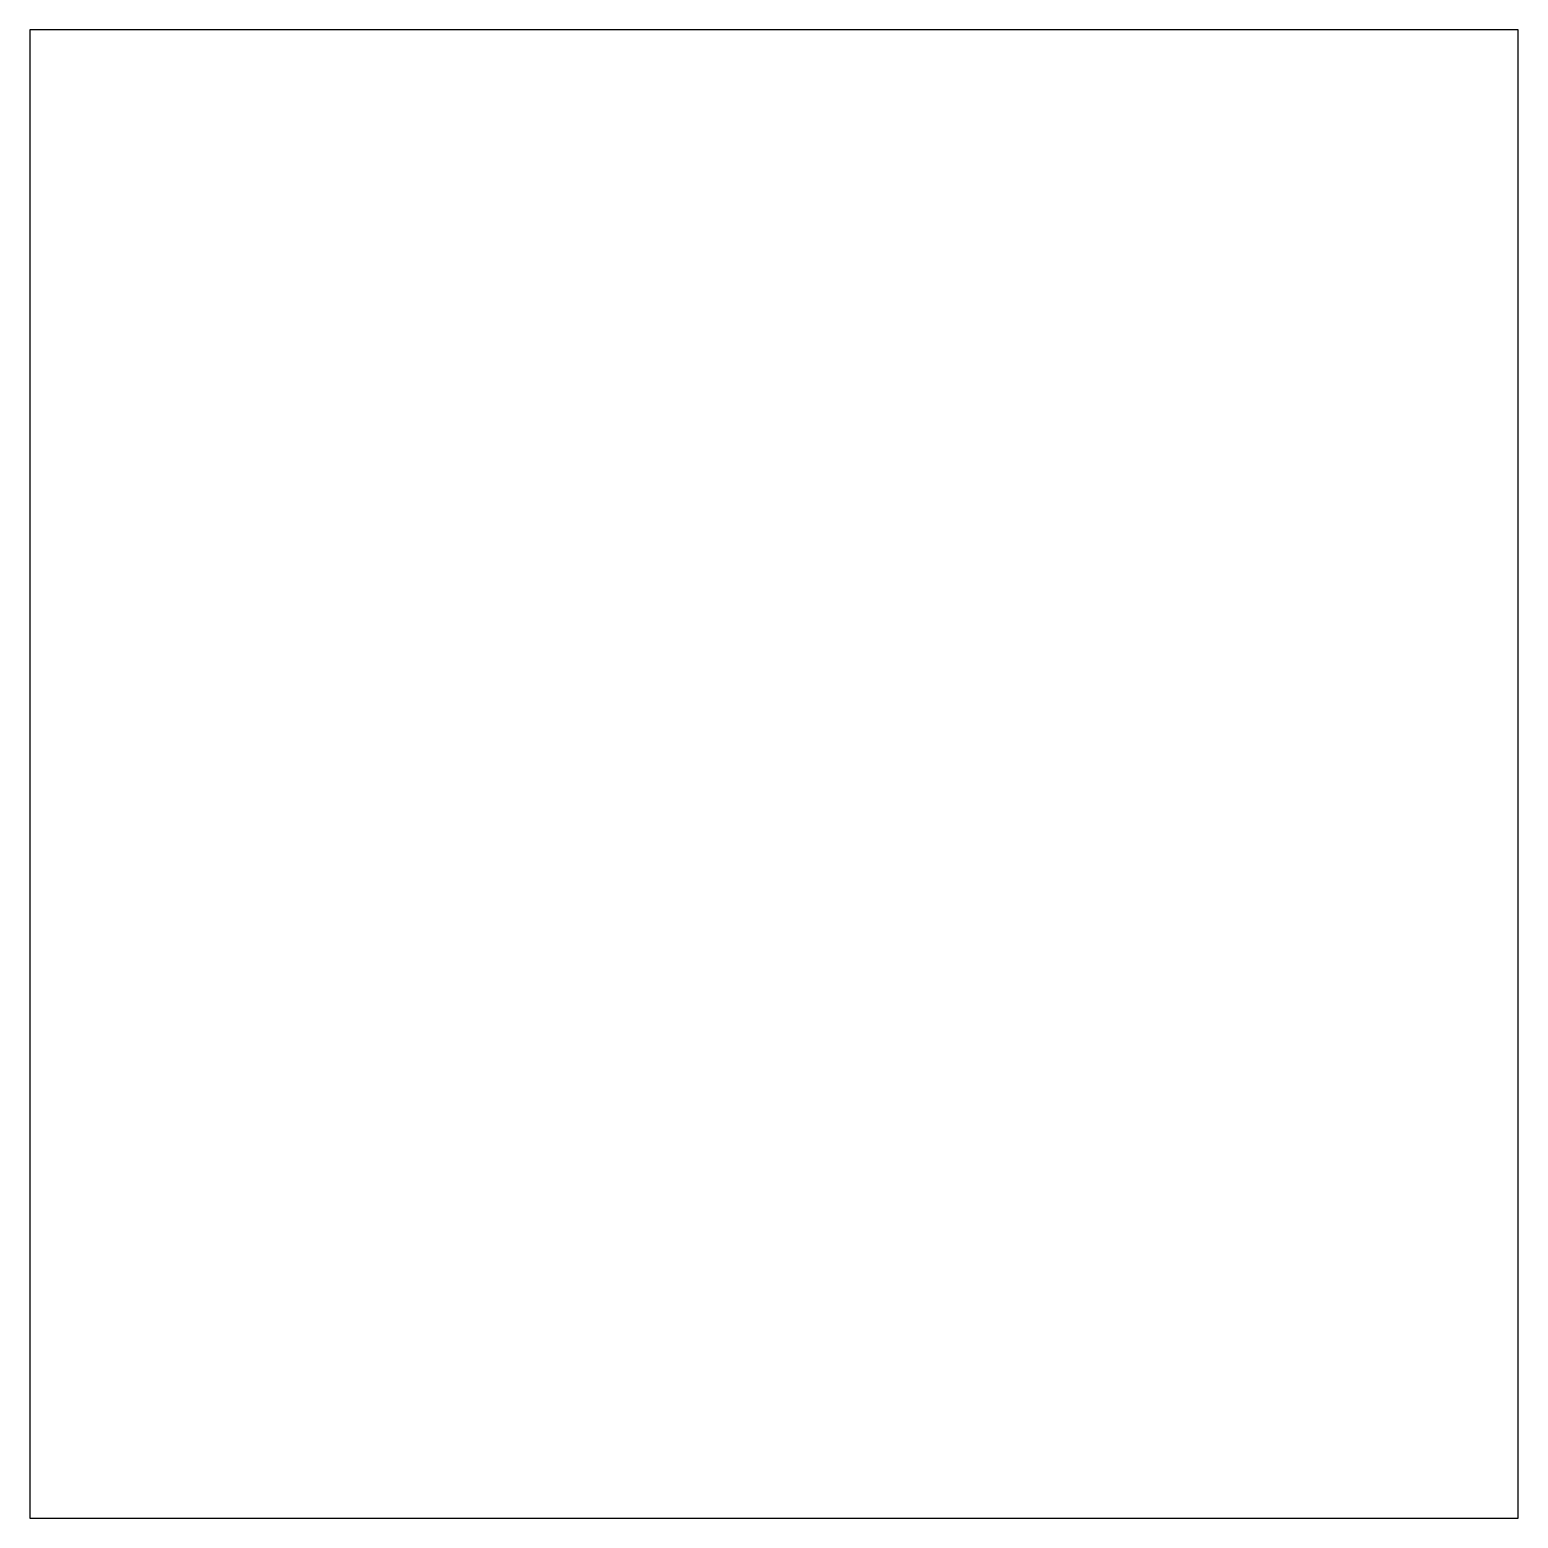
# Model space of a CAD drawing. Header units: millimetres. Extents: x 0 to 10, y 0 to 10.
import ezdxf

# ---------------------------------------------------------------- set-up
doc = ezdxf.new("R2010")
doc.units = ezdxf.units.MM
doc.layers.add('Body_cs', color=7, linetype='CONTINUOUS')

msp = doc.modelspace()

# ---------------------------------------------------------------- linework, layer by layer
at = {"layer": 'Body_cs'}
for p, q in [((0, 10, 5), (0, 0, 5)), ((10, 10, 5), (0, 10, 5)), ((10, 0, 5), (10, 10, 5)), ((0, 0, 5), (10, 0, 5))]:
    msp.add_line(p, q, dxfattribs=at)

doc.saveas('drawing.dxf')
